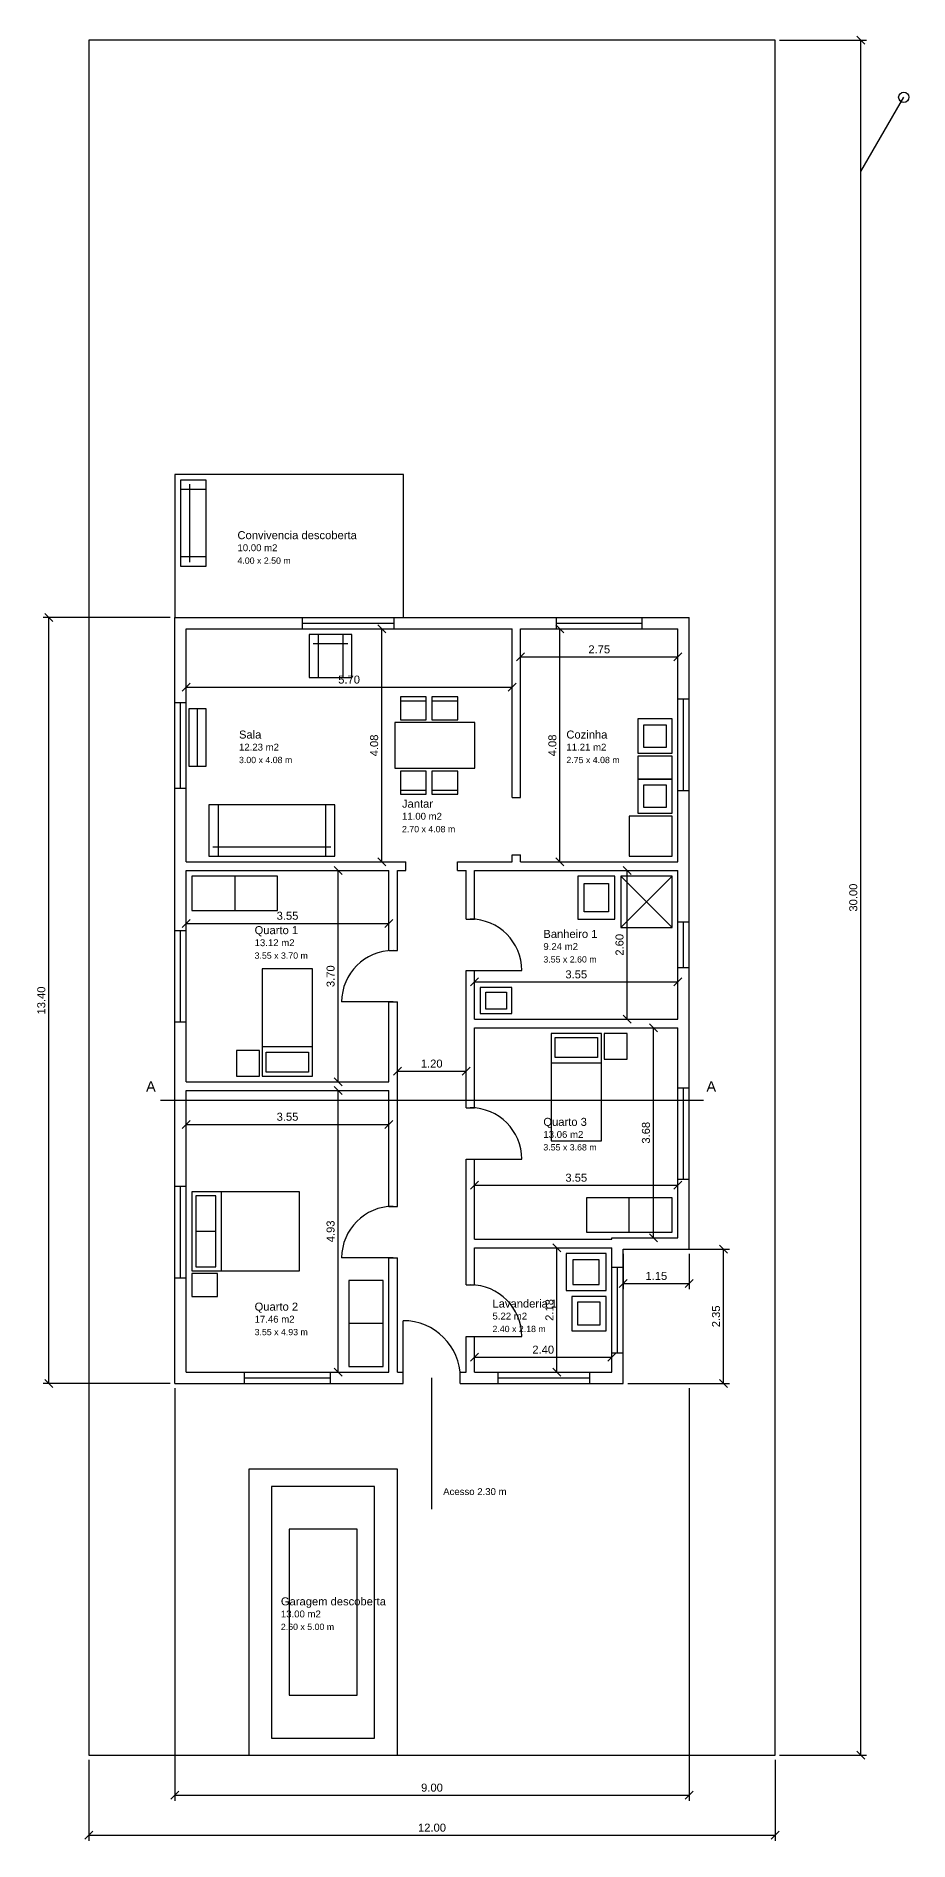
# Model space of a CAD drawing. Header units: millimetres. Extents: x -923 to 107000, y -1500 to 30295.
# Drawn here: x 40077 to 55340, y -1500 to 30070 of the extents above; entities that cross this region are included whole.
import ezdxf

# ---------------------------------------------------------------- set-up
doc = ezdxf.new("R2010")
doc.units = ezdxf.units.MM
doc.header["$MEASUREMENT"] = 0
for name, color, linetype in [('CASA_ACESSO', 4, 'Continuous'), ('CASA_COTAS', 6, 'Continuous'), ('CASA_ESTUDO', 8, 'Continuous'), ('CASA_EXTERNO', 3, 'Continuous'), ('CASA_JANELAS', 4, 'Continuous'), ('CASA_LOTE', 8, 'Continuous'), ('CASA_MOVEIS', 3, 'Continuous'), ('CASA_PAREDES', 7, 'Continuous'), ('CASA_PORTAS', 2, 'Continuous'), ('CASA_TEXTOS', 7, 'Continuous')]:
    doc.layers.add(name, color=color, linetype=linetype)
doc.styles.get("Standard").update_dxf_attribs({"font": 'arial.ttf'})
doc.dimstyles.get("Standard").update_dxf_attribs({"dimtxt": 0.18, "dimasz": 0.18, "dimexe": 0.18, "dimexo": 0.0625, "dimgap": 0.09, "dimtad": 0, "dimtih": 1, "dimtoh": 1, "dimdec": 4, "dimzin": 0, "dimdsep": 46, "dimtxsty": 'Standard', "dimcen": 0.09, "dimadec": 0, "dimazin": 0, "dimtfac": 1, "dimtdec": 4, "dimtofl": 0, "dimtmove": 0, "dimatfit": 3, "dimfxl": 1, "dimtolj": 1, "dimtzin": 0, "dimarcsym": 0})

# ---------------------------------------------------------------- blocks, each defined once
blk = doc.blocks.new('*D22')
at = {"layer": 'CASA_COTAS', "color": 0, "lineweight": -2, "transparency": 16777216}
for p, q in [((42630, 10964), (42770, 11104)), ((42700, 11114), (42700, 11134)), ((46175, 10964), (46315, 11104)), ((46245, 11114), (46245, 11134)), ((42700, 11034), (46245, 11034))]:
    blk.add_line(p, q, dxfattribs=at)
at = {"layer": 'Defpoints', "color": 0, "transparency": 16777216}
for p in [(42700, 11034), (46245, 11034), (46245, 11034)]:
    blk.add_point(p, dxfattribs=at)
at = {"layer": 'CASA_COTAS', "color": 0, "transparency": 16777216, "insert": (44473, 11166), "char_height": 140, "attachment_point": 5}
blk.add_mtext('\\A1;3.55', dxfattribs=at)
blk = doc.blocks.new('*D23')
at = {"layer": 'CASA_COTAS', "color": 0, "lineweight": -2, "transparency": 16777216}
for p, q in [((45429, 11555), (45289, 11695)), ((45359, 6700), (45359, 11625)), ((45439, 11625), (45459, 11625)), ((45429, 6630), (45289, 6770)), ((45439, 6700), (45459, 6700))]:
    blk.add_line(p, q, dxfattribs=at)
at = {"layer": 'Defpoints', "color": 0, "transparency": 16777216}
for p in [(45359, 11625), (45359, 11625), (45359, 6700)]:
    blk.add_point(p, dxfattribs=at)
at = {"layer": 'CASA_COTAS', "color": 0, "transparency": 16777216, "insert": (45227, 9162), "char_height": 140, "attachment_point": 5, "rotation": 90}
blk.add_mtext('\\A1;4.93', dxfattribs=at)
blk = doc.blocks.new('*D24')
at = {"layer": 'CASA_COTAS', "color": 0, "lineweight": -2, "transparency": 16777216}
for p, q in [((42630, 14480), (42770, 14620)), ((42700, 14630), (42700, 14650)), ((42700, 14550), (46245, 14550)), ((46175, 14480), (46315, 14620)), ((46245, 14630), (46245, 14650))]:
    blk.add_line(p, q, dxfattribs=at)
at = {"layer": 'Defpoints', "color": 0, "transparency": 16777216}
for p in [(42700, 14550), (46245, 14550), (46245, 14550)]:
    blk.add_point(p, dxfattribs=at)
at = {"layer": 'CASA_COTAS', "color": 0, "transparency": 16777216, "insert": (44473, 14682), "char_height": 140, "attachment_point": 5}
blk.add_mtext('\\A1;3.55', dxfattribs=at)
blk = doc.blocks.new('*D25')
at = {"layer": 'CASA_COTAS', "color": 0, "lineweight": -2, "transparency": 16777216}
for p, q in [((45429, 15405), (45289, 15545)), ((45359, 11775), (45359, 15475)), ((45439, 15475), (45459, 15475)), ((45429, 11705), (45289, 11845)), ((45439, 11775), (45459, 11775))]:
    blk.add_line(p, q, dxfattribs=at)
at = {"layer": 'Defpoints', "color": 0, "transparency": 16777216}
for p in [(45359, 15475), (45359, 15475), (45359, 11775)]:
    blk.add_point(p, dxfattribs=at)
at = {"layer": 'CASA_COTAS', "color": 0, "transparency": 16777216, "insert": (45227, 13625), "char_height": 140, "attachment_point": 5, "rotation": 90}
blk.add_mtext('\\A1;3.70', dxfattribs=at)
blk = doc.blocks.new('*D26')
at = {"layer": 'CASA_COTAS', "color": 0, "lineweight": -2, "transparency": 16777216}
for p, q in [((47675, 6891), (47815, 7031)), ((47745, 7041), (47745, 7061)), ((47745, 6961), (50145, 6961)), ((50075, 6891), (50215, 7031)), ((50145, 7041), (50145, 7061))]:
    blk.add_line(p, q, dxfattribs=at)
at = {"layer": 'Defpoints', "color": 0, "transparency": 16777216}
for p in [(47745, 6961), (50145, 6961), (50145, 6961)]:
    blk.add_point(p, dxfattribs=at)
at = {"layer": 'CASA_COTAS', "color": 0, "transparency": 16777216, "insert": (48945, 7092), "char_height": 140, "attachment_point": 5}
blk.add_mtext('\\A1;2.40', dxfattribs=at)
blk = doc.blocks.new('*D27')
at = {"layer": 'CASA_COTAS', "color": 0, "lineweight": -2, "transparency": 16777216}
for p, q in [((49255, 8805), (49115, 8945)), ((49185, 6700), (49185, 8875)), ((49265, 8875), (49285, 8875)), ((49255, 6630), (49115, 6770)), ((49265, 6700), (49285, 6700))]:
    blk.add_line(p, q, dxfattribs=at)
at = {"layer": 'Defpoints', "color": 0, "transparency": 16777216}
for p in [(49185, 8875), (49185, 8875), (49185, 6700)]:
    blk.add_point(p, dxfattribs=at)
at = {"layer": 'CASA_COTAS', "color": 0, "transparency": 16777216, "insert": (49054, 7787), "char_height": 140, "attachment_point": 5, "rotation": 90}
blk.add_mtext('\\A1;2.18', dxfattribs=at)
blk = doc.blocks.new('*D28')
at = {"layer": 'CASA_COTAS', "color": 0, "lineweight": -2, "transparency": 16777216}
for p, q in [((47675, 9899), (47815, 10039)), ((47745, 10049), (47745, 10069)), ((47745, 9969), (51300, 9969)), ((51230, 9899), (51370, 10039)), ((51300, 10049), (51300, 10069))]:
    blk.add_line(p, q, dxfattribs=at)
at = {"layer": 'Defpoints', "color": 0, "transparency": 16777216}
for p in [(47745, 9969), (51300, 9969), (51300, 9969)]:
    blk.add_point(p, dxfattribs=at)
at = {"layer": 'CASA_COTAS', "color": 0, "transparency": 16777216, "insert": (49523, 10100), "char_height": 140, "attachment_point": 5}
blk.add_mtext('\\A1;3.55', dxfattribs=at)
blk = doc.blocks.new('*D29')
at = {"layer": 'CASA_COTAS', "color": 0, "lineweight": -2, "transparency": 16777216}
for p, q in [((50943, 12655), (50803, 12795)), ((50873, 9050), (50873, 12725)), ((50953, 12725), (50973, 12725)), ((50943, 8980), (50803, 9120)), ((50953, 9050), (50973, 9050))]:
    blk.add_line(p, q, dxfattribs=at)
at = {"layer": 'Defpoints', "color": 0, "transparency": 16777216}
for p in [(50873, 12725), (50873, 12725), (50873, 9050)]:
    blk.add_point(p, dxfattribs=at)
at = {"layer": 'CASA_COTAS', "color": 0, "transparency": 16777216, "insert": (50742, 10887), "char_height": 140, "attachment_point": 5, "rotation": 90}
blk.add_mtext('\\A1;3.68', dxfattribs=at)
blk = doc.blocks.new('*D30')
at = {"layer": 'CASA_COTAS', "color": 0, "lineweight": -2, "transparency": 16777216}
for p, q in [((47675, 13455), (47815, 13595)), ((47745, 13605), (47745, 13625)), ((51230, 13455), (51370, 13595)), ((51300, 13605), (51300, 13625)), ((47745, 13525), (51300, 13525))]:
    blk.add_line(p, q, dxfattribs=at)
at = {"layer": 'Defpoints', "color": 0, "transparency": 16777216}
for p in [(47745, 13525), (51300, 13525), (51300, 13525)]:
    blk.add_point(p, dxfattribs=at)
at = {"layer": 'CASA_COTAS', "color": 0, "transparency": 16777216, "insert": (49523, 13657), "char_height": 140, "attachment_point": 5}
blk.add_mtext('\\A1;3.55', dxfattribs=at)
blk = doc.blocks.new('*D31')
at = {"layer": 'CASA_COTAS', "color": 0, "lineweight": -2, "transparency": 16777216}
for p, q in [((50481, 15405), (50341, 15545)), ((50411, 12875), (50411, 15475)), ((50491, 15475), (50511, 15475)), ((50481, 12805), (50341, 12945)), ((50491, 12875), (50511, 12875))]:
    blk.add_line(p, q, dxfattribs=at)
at = {"layer": 'Defpoints', "color": 0, "transparency": 16777216}
for p in [(50411, 15475), (50411, 15475), (50411, 12875)]:
    blk.add_point(p, dxfattribs=at)
at = {"layer": 'CASA_COTAS', "color": 0, "transparency": 16777216, "insert": (50280, 14175), "char_height": 140, "attachment_point": 5, "rotation": 90}
blk.add_mtext('\\A1;2.60', dxfattribs=at)
blk = doc.blocks.new('*D32')
at = {"layer": 'CASA_COTAS', "color": 0, "lineweight": -2, "transparency": 16777216}
for p, q in [((46325, 11895), (46465, 12035)), ((46395, 12045), (46395, 12065)), ((47525, 11895), (47665, 12035)), ((47595, 12045), (47595, 12065)), ((46395, 11965), (47595, 11965))]:
    blk.add_line(p, q, dxfattribs=at)
at = {"layer": 'Defpoints', "color": 0, "transparency": 16777216}
for p in [(46395, 11965), (47595, 11965), (47595, 11965)]:
    blk.add_point(p, dxfattribs=at)
at = {"layer": 'CASA_COTAS', "color": 0, "transparency": 16777216, "insert": (46995, 12096), "char_height": 140, "attachment_point": 5}
blk.add_mtext('\\A1;1.20', dxfattribs=at)
blk = doc.blocks.new('*D33')
at = {"layer": 'CASA_COTAS', "color": 0, "lineweight": -2, "transparency": 16777216}
for p, q in [((42630, 18611), (42770, 18751)), ((42700, 18761), (42700, 18781)), ((42700, 18681), (48400, 18681)), ((48330, 18611), (48470, 18751)), ((48400, 18761), (48400, 18781))]:
    blk.add_line(p, q, dxfattribs=at)
at = {"layer": 'Defpoints', "color": 0, "transparency": 16777216}
for p in [(42700, 18681), (48400, 18681), (48400, 18681)]:
    blk.add_point(p, dxfattribs=at)
at = {"layer": 'CASA_COTAS', "color": 0, "transparency": 16777216, "insert": (45550, 18813), "char_height": 140, "attachment_point": 5}
blk.add_mtext('\\A1;5.70', dxfattribs=at)
blk = doc.blocks.new('*D34')
at = {"layer": 'CASA_COTAS', "color": 0, "lineweight": -2, "transparency": 16777216}
for p, q in [((46190, 19630), (46050, 19770)), ((46120, 15625), (46120, 19700)), ((46200, 19700), (46220, 19700)), ((46190, 15555), (46050, 15695)), ((46200, 15625), (46220, 15625))]:
    blk.add_line(p, q, dxfattribs=at)
at = {"layer": 'Defpoints', "color": 0, "transparency": 16777216}
for p in [(46120, 19700), (46120, 19700), (46120, 15625)]:
    blk.add_point(p, dxfattribs=at)
at = {"layer": 'CASA_COTAS', "color": 0, "transparency": 16777216, "insert": (45989, 17662), "char_height": 140, "attachment_point": 5, "rotation": 90}
blk.add_mtext('\\A1;4.08', dxfattribs=at)
blk = doc.blocks.new('*D35')
at = {"layer": 'CASA_COTAS', "color": 0, "lineweight": -2, "transparency": 16777216}
for p, q in [((48480, 19141), (48620, 19281)), ((48550, 19291), (48550, 19311)), ((51230, 19141), (51370, 19281)), ((51300, 19291), (51300, 19311)), ((48550, 19211), (51300, 19211))]:
    blk.add_line(p, q, dxfattribs=at)
at = {"layer": 'Defpoints', "color": 0, "transparency": 16777216}
for p in [(48550, 19211), (51300, 19211), (51300, 19211)]:
    blk.add_point(p, dxfattribs=at)
at = {"layer": 'CASA_COTAS', "color": 0, "transparency": 16777216, "insert": (49925, 19342), "char_height": 140, "attachment_point": 5}
blk.add_mtext('\\A1;2.75', dxfattribs=at)
blk = doc.blocks.new('*D36')
at = {"layer": 'CASA_COTAS', "color": 0, "lineweight": -2, "transparency": 16777216}
for p, q in [((49308, 19630), (49168, 19770)), ((49238, 15625), (49238, 19700)), ((49318, 19700), (49338, 19700)), ((49308, 15555), (49168, 15695)), ((49318, 15625), (49338, 15625))]:
    blk.add_line(p, q, dxfattribs=at)
at = {"layer": 'Defpoints', "color": 0, "transparency": 16777216}
for p in [(49238, 19700), (49238, 19700), (49238, 15625)]:
    blk.add_point(p, dxfattribs=at)
at = {"layer": 'CASA_COTAS', "color": 0, "transparency": 16777216, "insert": (49106, 17662), "char_height": 140, "attachment_point": 5, "rotation": 90}
blk.add_mtext('\\A1;4.08', dxfattribs=at)
blk = doc.blocks.new('*D37')
at = {"layer": 'CASA_COTAS', "color": 0, "lineweight": -2, "transparency": 16777216}
for p, q in [((50425, 8850), (52200, 8850)), ((52170, 8780), (52030, 8920)), ((52100, 6500), (52100, 8850)), ((50425, 6500), (52200, 6500)), ((52170, 6430), (52030, 6570))]:
    blk.add_line(p, q, dxfattribs=at)
at = {"layer": 'Defpoints', "color": 0, "transparency": 16777216}
for p in [(50345, 8850), (52100, 8850), (50345, 6500)]:
    blk.add_point(p, dxfattribs=at)
at = {"layer": 'CASA_COTAS', "color": 0, "transparency": 16777216, "insert": (51968, 7675), "char_height": 140, "attachment_point": 5, "rotation": 90}
blk.add_mtext('\\A1;2.35', dxfattribs=at)
blk = doc.blocks.new('*D38')
at = {"layer": 'CASA_COTAS', "color": 0, "lineweight": -2, "transparency": 16777216}
for p, q in [((50345, 8770), (50345, 8150)), ((51500, 8770), (51500, 8150)), ((50275, 8180), (50415, 8320)), ((50345, 8250), (51500, 8250)), ((51430, 8180), (51570, 8320))]:
    blk.add_line(p, q, dxfattribs=at)
at = {"layer": 'Defpoints', "color": 0, "transparency": 16777216}
for p in [(50345, 8850), (51500, 8850), (51500, 8250)]:
    blk.add_point(p, dxfattribs=at)
at = {"layer": 'CASA_COTAS', "color": 0, "transparency": 16777216, "insert": (50923, 8381), "char_height": 140, "attachment_point": 5}
blk.add_mtext('\\A1;1.15', dxfattribs=at)
blk = doc.blocks.new('*D39')
at = {"layer": 'CASA_COTAS', "color": 0, "lineweight": -2, "transparency": 16777216}
for p, q in [((42500, 6420), (42500, -800)), ((51500, 6420), (51500, -800)), ((42430, -770), (42570, -630)), ((51430, -770), (51570, -630)), ((42500, -700), (51500, -700))]:
    blk.add_line(p, q, dxfattribs=at)
at = {"layer": 'Defpoints', "color": 0, "transparency": 16777216}
for p in [(42500, 6500), (51500, 6500), (51500, -700)]:
    blk.add_point(p, dxfattribs=at)
at = {"layer": 'CASA_COTAS', "color": 0, "transparency": 16777216, "insert": (47000, -569), "char_height": 140, "attachment_point": 5}
blk.add_mtext('\\A1;9.00', dxfattribs=at)
blk = doc.blocks.new('*D40')
at = {"layer": 'CASA_COTAS', "color": 0, "lineweight": -2, "transparency": 16777216}
for p, q in [((42420, 19900), (40200, 19900)), ((40370, 19830), (40230, 19970)), ((40300, 6500), (40300, 19900)), ((42420, 6500), (40200, 6500)), ((40370, 6430), (40230, 6570))]:
    blk.add_line(p, q, dxfattribs=at)
at = {"layer": 'Defpoints', "color": 0, "transparency": 16777216}
for p in [(40300, 19900), (42500, 19900), (42500, 6500)]:
    blk.add_point(p, dxfattribs=at)
at = {"layer": 'CASA_COTAS', "color": 0, "transparency": 16777216, "insert": (40168, 13200), "char_height": 140, "attachment_point": 5, "rotation": 90}
blk.add_mtext('\\A1;13.40', dxfattribs=at)
blk = doc.blocks.new('*D41')
at = {"layer": 'CASA_COTAS', "color": 0, "lineweight": -2, "transparency": 16777216}
for p, q in [((41000, -80), (41000, -1500)), ((53000, -80), (53000, -1500)), ((40930, -1470), (41070, -1330)), ((41000, -1400), (53000, -1400)), ((52930, -1470), (53070, -1330))]:
    blk.add_line(p, q, dxfattribs=at)
at = {"layer": 'Defpoints', "color": 0, "transparency": 16777216}
for p in [(41000, 0), (53000, 0), (53000, -1400)]:
    blk.add_point(p, dxfattribs=at)
at = {"layer": 'CASA_COTAS', "color": 0, "transparency": 16777216, "insert": (47000, -1269), "char_height": 140, "attachment_point": 5}
blk.add_mtext('\\A1;12.00', dxfattribs=at)
blk = doc.blocks.new('*D42')
at = {"layer": 'CASA_COTAS', "color": 0, "lineweight": -2, "transparency": 16777216}
for p, q in [((53080, 30000), (54600, 30000)), ((54570, 29930), (54430, 30070)), ((54500, 0), (54500, 30000)), ((53080, 0), (54600, 0)), ((54570, -70), (54430, 70))]:
    blk.add_line(p, q, dxfattribs=at)
at = {"layer": 'Defpoints', "color": 0, "transparency": 16777216}
for p in [(53000, 30000), (54500, 30000), (53000, 0)]:
    blk.add_point(p, dxfattribs=at)
at = {"layer": 'CASA_COTAS', "color": 0, "transparency": 16777216, "insert": (54368, 15000), "char_height": 140, "attachment_point": 5, "rotation": 90}
blk.add_mtext('\\A1;30.00', dxfattribs=at)

msp = doc.modelspace()

# ---------------------------------------------------------------- linework, layer by layer
at = {"layer": 'CASA_ACESSO'}
msp.add_lwpolyline([(46995.189, 4300), (46995.189, 5900), (46995.189, 5900), (46995.189, 6600)], dxfattribs=at)
at = {"layer": 'CASA_ESTUDO'}
for p, q in [((54500, 27700), (55250, 28999.038)), ((42250, 11458), (51750, 11458))]:
    msp.add_line(p, q, dxfattribs=at)
msp.add_circle((55250, 28999.038), 90, dxfattribs=at)
at = {"layer": 'CASA_EXTERNO'}
for points in [[(42500, 19900), (46500, 19900), (46500, 22400), (42500, 22400)], [(43795.189, 0), (46395.189, 0), (46395.189, 5000), (43795.189, 5000)]]:
    msp.add_lwpolyline(points, close=True, dxfattribs=at)
at = {"layer": 'CASA_JANELAS'}
for p, q in [((44737.5, 19900), (46337.5, 19900)), ((49175, 19900), (50675, 19900)), ((44737.5, 19800), (46337.5, 19800)), ((44737.5, 19700), (46337.5, 19700)), ((49175, 19800), (50675, 19800)), ((49175, 19700), (50675, 19700)), ((42500, 16912.5), (42500, 18412.5)), ((42600, 16912.5), (42600, 18412.5)), ((42700, 16912.5), (42700, 18412.5)), ((51300, 16875), (51300, 18475)), ((51400, 16875), (51400, 18475)), ((51500, 16875), (51500, 18475)), ((51300, 13775), (51300, 14575)), ((51400, 13775), (51400, 14575)), ((51500, 13775), (51500, 14575)), ((42500, 12825), (42500, 14425)), ((42600, 12825), (42600, 14425)), ((42700, 12825), (42700, 14425)), ((51300, 10075), (51300, 11675)), ((51400, 10075), (51400, 11675)), ((51500, 10075), (51500, 11675)), ((42500, 8350), (42500, 9950)), ((42600, 8350), (42600, 9950)), ((42700, 8350), (42700, 9950)), ((50145.189, 7037.5), (50145.189, 8537.5)), ((50245.189, 7037.5), (50245.189, 8537.5)), ((50345.189, 7037.5), (50345.189, 8537.5)), ((43722.594, 6700), (45222.594, 6700)), ((48157.689, 6700), (49757.689, 6700)), ((43722.594, 6600), (45222.594, 6600)), ((43722.594, 6500), (45222.594, 6500)), ((48157.689, 6600), (49757.689, 6600)), ((48157.689, 6500), (49757.689, 6500))]:
    msp.add_line(p, q, dxfattribs=at)
at = {"layer": 'CASA_LOTE'}
msp.add_lwpolyline([(41000, 0), (53000, 0), (53000, 30000), (41000, 30000)], close=True, dxfattribs=at)
at = {"layer": 'CASA_MOVEIS'}
msp.add_line((42900, 17300), (42900, 18300), dxfattribs=at)
for points in [[(42600, 20800), (43050, 20800), (43050, 22300), (42600, 22300)], [(44850, 18850), (45600, 18850), (45600, 19600), (44850, 19600)], [(46450, 18112.5), (46900, 18112.5), (46900, 18512.5), (46450, 18512.5)], [(47000, 18112.5), (47450, 18112.5), (47450, 18512.5), (47000, 18512.5)], [(42750, 17300), (43050, 17300), (43050, 18300), (42750, 18300)], [(46350, 17262.5), (47750, 17262.5), (47750, 18062.5), (46350, 18062.5)], [(50600, 17525), (51200, 17525), (51200, 18125), (50600, 18125)], [(50600, 17075), (51200, 17075), (51200, 17475), (50600, 17475)], [(46450, 16812.5), (46900, 16812.5), (46900, 17212.5), (46450, 17212.5)], [(47000, 16812.5), (47450, 16812.5), (47450, 17212.5), (47000, 17212.5)], [(50600, 16475), (51200, 16475), (51200, 17075), (50600, 17075)], [(43100, 15725), (45300, 15725), (45300, 16625), (43100, 16625)], [(50450, 15725), (51200, 15725), (51200, 16425), (50450, 16425)], [(42800, 14775), (44300, 14775), (44300, 15375), (42800, 15375)], [(49550, 14625), (50200, 14625), (50200, 15375), (49550, 15375)], [(50300, 14475), (51200, 14475), (51200, 15375), (50300, 15375)], [(44032.594, 11875), (44912.594, 11875), (44912.594, 13755), (44032.594, 13755)], [(47845.189, 12975), (48395.189, 12975), (48395.189, 13425), (47845.189, 13425)], [(43582.594, 11875), (43982.594, 11875), (43982.594, 12325), (43582.594, 12325)], [(49082.594, 10745), (49962.594, 10745), (49962.594, 12625), (49082.594, 12625)], [(50012.594, 12175), (50412.594, 12175), (50412.594, 12625), (50012.594, 12625)], [(42800, 8472.5), (44680, 8472.5), (44680, 9852.5), (42800, 9852.5)], [(49700, 9150), (51200, 9150), (51200, 9750), (49700, 9750)], [(49345.189, 8125), (50045.189, 8125), (50045.189, 8775), (49345.189, 8775)], [(42800, 8022.5), (43250, 8022.5), (43250, 8422.5), (42800, 8422.5)], [(45545.189, 6800), (46145.189, 6800), (46145.189, 8300), (45545.189, 8300)], [(49445.189, 7425), (50045.189, 7425), (50045.189, 8025), (49445.189, 8025)], [(44195.189, 300), (45995.189, 300), (45995.189, 4700), (44195.189, 4700)]]:
    msp.add_lwpolyline(points, close=True, dxfattribs=at)
for points in [[(43050, 22140), (42600, 22140)], [(42760, 22230), (42760, 20870)], [(43050, 20960), (42600, 20960)], [(45010, 19600), (45010, 18850)], [(45440, 19600), (45440, 18850)], [(45530, 19440), (44920, 19440)], [(46450, 18442.5), (46900, 18442.5)], [(47000, 18442.5), (47450, 18442.5)], [(50702, 17627), (50702, 18023), (51098, 18023), (51098, 17627), (50702, 17627)], [(46450, 16882.5), (46900, 16882.5)], [(47000, 16882.5), (47450, 16882.5)], [(50702, 16577), (50702, 16973), (51098, 16973), (51098, 16577), (50702, 16577)], [(43260, 16625), (43260, 15725)], [(45140, 16625), (45140, 15725)], [(45230, 15885), (43170, 15885)], [(43550, 15375), (43550, 14775)], [(50089.5, 14752.5), (49660.5, 14752.5), (49660.5, 15247.5), (50089.5, 15247.5), (50089.5, 14752.5)], [(51200, 14475), (50300, 15375)], [(51200, 15375), (50300, 14475)], [(48301.689, 13051.5), (47938.689, 13051.5), (47938.689, 13348.5), (48301.689, 13348.5), (48301.689, 13051.5)], [(44032.594, 12395), (44912.594, 12395)], [(49892.594, 12205), (49152.594, 12205), (49152.594, 12555), (49892.594, 12555), (49892.594, 12205)], [(44102.594, 12295), (44842.594, 12295), (44842.594, 11945), (44102.594, 11945), (44102.594, 12295)], [(49962.594, 12105), (49082.594, 12105)], [(43320, 8472.5), (43320, 9852.5)], [(43220, 8542.5), (43220, 9782.5), (42870, 9782.5), (42870, 8542.5), (43220, 8542.5)], [(50450, 9150), (50450, 9750)], [(43220, 9162.5), (42870, 9162.5)], [(49464.189, 8664.5), (49464.189, 8235.5), (49926.189, 8235.5), (49926.189, 8664.5), (49464.189, 8664.5)], [(49547.189, 7923), (49547.189, 7527), (49943.189, 7527), (49943.189, 7923), (49547.189, 7923)], [(46145.189, 7550), (45545.189, 7550)], [(45689.189, 3952), (44501.189, 3952), (44501.189, 1048), (45689.189, 1048), (45689.189, 3952)]]:
    msp.add_lwpolyline(points, dxfattribs=at)
at = {"layer": 'CASA_PAREDES'}
for p, q in [((42500, 19800), (42500, 19900)), ((42500, 19900), (42700, 19900)), ((42700, 19900), (42700, 19900)), ((42700, 19900), (43722.594, 19900)), ((43722.594, 19900), (44737.5, 19900)), ((44737.5, 19800), (44737.5, 19900)), ((46337.5, 19800), (46337.5, 19900)), ((46337.5, 19900), (46395.189, 19900)), ((46395.189, 19900), (46395.189, 19900)), ((46395.189, 19900), (46495.189, 19900)), ((46495.189, 19900), (46545.189, 19900)), ((46545.189, 19900), (47445.189, 19900)), ((47445.189, 19900), (47495.189, 19900)), ((47495.189, 19900), (47595.189, 19900)), ((47595.189, 19900), (47595.189, 19900)), ((47595.189, 19900), (47745.189, 19900)), ((47745.189, 19900), (47745.189, 19900)), ((47745.189, 19900), (48157.689, 19900)), ((48157.689, 19900), (48400, 19900)), ((48400, 19900), (48400, 19900)), ((48400, 19900), (48550, 19900)), ((48550, 19900), (48550, 19900)), ((48550, 19900), (49175, 19900)), ((49175, 19800), (49175, 19900)), ((50675, 19800), (50675, 19900)), ((50675, 19900), (51300, 19900)), ((51300, 19900), (51300, 19900)), ((51300, 19900), (51500, 19900)), ((51500, 19800), (51500, 19900)), ((42500, 19800), (42500, 19800)), ((42500, 19700), (42500, 19800)), ((42500, 18475), (42500, 19700)), ((42500, 19700), (42500, 19700)), ((42700, 19700), (43722.594, 19700)), ((42700, 18475), (42700, 19700)), ((42700, 19700), (42700, 19700)), ((43722.594, 19700), (44737.5, 19700)), ((44737.5, 19700), (44737.5, 19800)), ((44737.5, 19800), (44737.5, 19800)), ((46337.5, 19700), (46337.5, 19800)), ((46337.5, 19800), (46337.5, 19800)), ((46337.5, 19700), (46395.189, 19700)), ((46395.189, 19700), (46395.189, 19700)), ((46395.189, 19700), (46495.189, 19700)), ((46495.189, 19700), (46545.189, 19700)), ((46545.189, 19700), (47445.189, 19700)), ((47445.189, 19700), (47495.189, 19700)), ((47495.189, 19700), (47595.189, 19700)), ((47595.189, 19700), (47595.189, 19700)), ((47595.189, 19700), (47745.189, 19700)), ((47745.189, 19700), (47745.189, 19700)), ((47745.189, 19700), (48157.689, 19700)), ((48157.689, 19700), (48400, 19700)), ((48400, 18475), (48400, 19700)), ((48400, 19700), (48400, 19700)), ((48550, 18475), (48550, 19700)), ((48550, 19700), (48550, 19700)), ((48550, 19700), (49175, 19700)), ((49175, 19700), (49175, 19800)), ((49175, 19800), (49175, 19800)), ((50675, 19700), (50675, 19800)), ((50675, 19800), (50675, 19800)), ((50675, 19700), (51300, 19700)), ((51300, 18475), (51300, 19700)), ((51300, 19700), (51300, 19700)), ((51500, 19800), (51500, 19800)), ((51500, 19700), (51500, 19800)), ((51500, 18475), (51500, 19700)), ((51500, 19700), (51500, 19700)), ((42500, 18412.5), (42500, 18475)), ((42500, 18412.5), (42700, 18412.5)), ((42700, 18412.5), (42700, 18475)), ((48400, 18412.5), (48400, 18475)), ((48400, 16912.5), (48400, 18412.5)), ((48550, 18412.5), (48550, 18475)), ((48550, 16912.5), (48550, 18412.5)), ((51300, 18475), (51500, 18475)), ((42500, 16875), (42500, 16912.5)), ((42500, 16912.5), (42700, 16912.5)), ((42500, 16750), (42500, 16875)), ((42500, 15750), (42500, 16750)), ((42700, 16875), (42700, 16912.5)), ((42700, 16750), (42700, 16875)), ((42700, 15750), (42700, 16750)), ((48400, 16875), (48400, 16912.5)), ((48400, 16750), (48400, 16875)), ((48400, 16750), (48550, 16750)), ((48550, 16875), (48550, 16912.5)), ((48550, 16750), (48550, 16875)), ((51300, 16750), (51300, 16875)), ((51300, 16875), (51500, 16875)), ((51300, 15750), (51300, 16750)), ((51500, 16750), (51500, 16875)), ((51500, 15750), (51500, 16750)), ((42500, 15625), (42500, 15750)), ((42500, 15550), (42500, 15625)), ((42500, 15625), (42500, 15625)), ((42500, 15550), (42500, 15550)), ((42500, 15475), (42500, 15550)), ((42500, 14625), (42500, 15475)), ((42500, 15475), (42500, 15475)), ((42700, 15625), (42700, 15750)), ((42700, 15625), (43722.594, 15625)), ((42700, 15625), (42700, 15625)), ((42700, 15475), (43722.594, 15475)), ((42700, 14625), (42700, 15475)), ((42700, 15475), (42700, 15475)), ((43722.594, 15625), (44737.5, 15625)), ((43722.594, 15475), (44737.5, 15475)), ((44737.5, 15625), (45222.594, 15625)), ((44737.5, 15475), (45222.594, 15475)), ((45222.594, 15625), (46245.189, 15625)), ((45222.594, 15475), (46245.189, 15475)), ((46245.189, 15625), (46245.189, 15625)), ((46245.189, 15625), (46337.5, 15625)), ((46245.189, 14625), (46245.189, 15475)), ((46245.189, 15475), (46245.189, 15475)), ((46337.5, 15625), (46395.189, 15625)), ((46395.189, 15625), (46395.189, 15625)), ((46395.189, 15625), (46495.189, 15625)), ((46395.189, 14625), (46395.189, 15475)), ((46395.189, 15475), (46395.189, 15475)), ((46395.189, 15475), (46495.189, 15475)), ((46495.189, 15625), (46545.189, 15625)), ((46495.189, 15475), (46545.189, 15475)), ((46545.189, 15550), (46545.189, 15625)), ((46545.189, 15475), (46545.189, 15550)), ((46545.189, 15550), (46545.189, 15550)), ((47445.189, 15550), (47445.189, 15625)), ((47445.189, 15625), (47495.189, 15625)), ((47445.189, 15475), (47445.189, 15550)), ((47445.189, 15550), (47445.189, 15550)), ((47445.189, 15475), (47495.189, 15475)), ((47495.189, 15625), (47595.189, 15625)), ((47495.189, 15475), (47595.189, 15475)), ((47595.189, 15625), (47595.189, 15625)), ((47595.189, 15625), (47745.189, 15625)), ((47595.189, 14625), (47595.189, 15475)), ((47595.189, 15475), (47595.189, 15475)), ((47745.189, 15625), (47745.189, 15625)), ((47745.189, 15625), (48157.689, 15625)), ((47745.189, 15475), (48157.689, 15475)), ((47745.189, 14625), (47745.189, 15475)), ((47745.189, 15475), (47745.189, 15475)), ((48157.689, 15625), (48400, 15625)), ((48157.689, 15475), (48400, 15475)), ((48400, 15625), (48400, 15750)), ((48400, 15750), (48550, 15750)), ((48400, 15625), (48400, 15625)), ((48400, 15475), (48400, 15475)), ((48400, 15475), (48550, 15475)), ((48550, 15625), (48550, 15750)), ((48550, 15625), (49175, 15625)), ((48550, 15625), (48550, 15625)), ((48550, 15475), (48550, 15475)), ((48550, 15475), (49175, 15475)), ((49175, 15625), (49757.689, 15625)), ((49175, 15475), (49757.689, 15475)), ((49757.689, 15625), (50145.189, 15625)), ((49757.689, 15475), (50145.189, 15475)), ((50145.189, 15625), (50145.189, 15625)), ((50145.189, 15625), (50345.189, 15625)), ((50145.189, 15475), (50145.189, 15475)), ((50145.189, 15475), (50345.189, 15475)), ((50345.189, 15625), (50345.189, 15625)), ((50345.189, 15625), (50675, 15625)), ((50345.189, 15475), (50345.189, 15475)), ((50345.189, 15475), (50675, 15475)), ((50675, 15625), (51300, 15625)), ((50675, 15475), (51300, 15475)), ((51300, 15625), (51300, 15750)), ((51300, 15625), (51300, 15625)), ((51300, 14625), (51300, 15475)), ((51300, 15475), (51300, 15475)), ((51500, 15625), (51500, 15750)), ((51500, 15550), (51500, 15625)), ((51500, 15625), (51500, 15625)), ((51500, 15550), (51500, 15550)), ((51500, 15475), (51500, 15550)), ((51500, 14625), (51500, 15475)), ((51500, 15475), (51500, 15475)), ((42500, 14575), (42500, 14625)), ((42500, 14425), (42500, 14575)), ((42700, 14575), (42700, 14625)), ((42700, 14425), (42700, 14575)), ((46245.189, 14575), (46245.189, 14625)), ((46245.189, 14425), (46245.189, 14575)), ((46395.189, 14575), (46395.189, 14625)), ((46395.189, 14425), (46395.189, 14575)), ((47595.189, 14625), (47745.189, 14625)), ((51300, 14575), (51300, 14625)), ((51300, 14575), (51500, 14575)), ((51500, 14575), (51500, 14625)), ((42500, 14425), (42700, 14425)), ((46245.189, 14075), (46245.189, 14425)), ((46395.189, 14075), (46395.189, 14425)), ((46245.189, 14075), (46337.5, 14075)), ((46337.5, 14075), (46395.189, 14075)), ((47595.189, 13175), (47595.189, 13725)), ((47595.189, 13725), (47745.189, 13725)), ((47745.189, 13175), (47745.189, 13725)), ((51300, 13725), (51300, 13775)), ((51300, 13775), (51500, 13775)), ((51300, 13175), (51300, 13725)), ((51500, 13725), (51500, 13775)), ((51500, 13175), (51500, 13725)), ((46245.189, 12875), (46245.189, 13175)), ((46245.189, 13175), (46337.5, 13175)), ((46337.5, 13175), (46395.189, 13175)), ((46395.189, 12875), (46395.189, 13175)), ((47595.189, 12875), (47595.189, 13175)), ((47745.189, 12875), (47745.189, 13175)), ((51300, 12875), (51300, 13175)), ((51500, 12875), (51500, 13175)), ((42500, 12800), (42500, 12825)), ((42500, 12825), (42700, 12825)), ((42500, 12725), (42500, 12800)), ((42500, 12800), (42500, 12800)), ((42500, 11775), (42500, 12725)), ((42700, 12800), (42700, 12825)), ((42700, 12725), (42700, 12800)), ((42700, 12800), (42700, 12800)), ((42700, 11775), (42700, 12725)), ((46245.189, 12825), (46245.189, 12875)), ((46245.189, 12800), (46245.189, 12825)), ((46245.189, 12725), (46245.189, 12800)), ((46245.189, 12800), (46245.189, 12800)), ((46245.189, 11775), (46245.189, 12725)), ((46395.189, 12825), (46395.189, 12875)), ((46395.189, 12800), (46395.189, 12825)), ((46395.189, 12725), (46395.189, 12800)), ((46395.189, 12800), (46395.189, 12800)), ((46395.189, 11775), (46395.189, 12725)), ((47595.189, 12825), (47595.189, 12875)), ((47595.189, 12800), (47595.189, 12825)), ((47595.189, 12800), (47595.189, 12800)), ((47595.189, 12725), (47595.189, 12800)), ((47595.189, 11775), (47595.189, 12725)), ((47745.189, 12875), (47745.189, 12875)), ((47745.189, 12875), (48157.689, 12875)), ((47745.189, 12725), (47745.189, 12725)), ((47745.189, 12725), (48157.689, 12725)), ((47745.189, 11775), (47745.189, 12725)), ((48157.689, 12875), (48400, 12875)), ((48157.689, 12725), (48400, 12725)), ((48400, 12875), (48400, 12875)), ((48400, 12875), (48550, 12875)), ((48400, 12725), (48400, 12725)), ((48400, 12725), (48550, 12725)), ((48550, 12875), (48550, 12875)), ((48550, 12875), (49175, 12875)), ((48550, 12725), (48550, 12725)), ((48550, 12725), (49175, 12725)), ((49175, 12875), (49757.689, 12875)), ((49175, 12725), (49757.689, 12725)), ((49757.689, 12875), (50145.189, 12875)), ((49757.689, 12725), (50145.189, 12725)), ((50145.189, 12875), (50145.189, 12875)), ((50145.189, 12875), (50345.189, 12875)), ((50145.189, 12725), (50145.189, 12725)), ((50145.189, 12725), (50345.189, 12725)), ((50345.189, 12875), (50345.189, 12875)), ((50345.189, 12875), (50675, 12875)), ((50345.189, 12725), (50345.189, 12725)), ((50345.189, 12725), (50675, 12725)), ((50675, 12875), (51300, 12875)), ((50675, 12725), (51300, 12725)), ((51300, 12875), (51300, 12875)), ((51300, 12725), (51300, 12725)), ((51300, 11775), (51300, 12725)), ((51500, 12825), (51500, 12875)), ((51500, 12800), (51500, 12825)), ((51500, 12800), (51500, 12800)), ((51500, 12725), (51500, 12800)), ((51500, 11775), (51500, 12725)), ((42500, 11700), (42500, 11775)), ((42500, 11700), (42500, 11700)), ((42500, 11675), (42500, 11700)), ((42700, 11775), (42700, 11775)), ((42700, 11775), (43722.594, 11775)), ((43722.594, 11775), (44737.5, 11775)), ((44737.5, 11775), (45222.594, 11775)), ((45222.594, 11775), (46245.189, 11775)), ((46245.189, 11775), (46245.189, 11775)), ((46395.189, 11700), (46395.189, 11775)), ((46395.189, 11700), (46395.189, 11700)), ((46395.189, 11675), (46395.189, 11700)), ((47595.189, 11700), (47595.189, 11775)), ((47595.189, 11675), (47595.189, 11700)), ((47595.189, 11700), (47595.189, 11700)), ((47745.189, 11700), (47745.189, 11775)), ((47745.189, 11675), (47745.189, 11700)), ((47745.189, 11700), (47745.189, 11700)), ((51300, 11700), (51300, 11775)), ((51300, 11675), (51300, 11700)), ((51300, 11700), (51300, 11700)), ((51500, 11700), (51500, 11775)), ((51500, 11675), (51500, 11700)), ((51500, 11700), (51500, 11700)), ((42500, 11625), (42500, 11675)), ((42500, 11325), (42500, 11625)), ((42700, 11625), (42700, 11625)), ((42700, 11625), (43722.594, 11625)), ((42700, 11325), (42700, 11625)), ((43722.594, 11625), (44737.5, 11625)), ((44737.5, 11625), (45222.594, 11625)), ((45222.594, 11625), (46245.189, 11625)), ((46245.189, 11625), (46245.189, 11625)), ((46245.189, 11325), (46245.189, 11625)), ((46395.189, 11625), (46395.189, 11675)), ((46395.189, 11325), (46395.189, 11625)), ((47595.189, 11625), (47595.189, 11675)), ((47595.189, 11325), (47595.189, 11625)), ((47745.189, 11625), (47745.189, 11675)), ((47745.189, 11325), (47745.189, 11625)), ((51300, 11675), (51500, 11675)), ((42500, 10425), (42500, 11325)), ((42700, 10425), (42700, 11325)), ((46245.189, 10425), (46245.189, 11325)), ((46395.189, 10425), (46395.189, 11325)), ((47595.189, 11325), (47745.189, 11325)), ((42500, 10075), (42500, 10425)), ((42700, 10075), (42700, 10425)), ((46245.189, 10075), (46245.189, 10425)), ((46395.189, 10075), (46395.189, 10425)), ((47595.189, 10075), (47595.189, 10425)), ((47595.189, 10425), (47745.189, 10425)), ((47745.189, 10075), (47745.189, 10425)), ((42500, 9950), (42500, 10075)), ((42500, 9950), (42700, 9950)), ((42700, 9950), (42700, 10075)), ((46245.189, 9950), (46245.189, 10075)), ((46245.189, 9600), (46245.189, 9950)), ((46395.189, 9950), (46395.189, 10075)), ((46395.189, 9600), (46395.189, 9950)), ((47595.189, 9950), (47595.189, 10075)), ((47595.189, 9600), (47595.189, 9950)), ((47745.189, 9950), (47745.189, 10075)), ((47745.189, 9600), (47745.189, 9950)), ((51300, 9950), (51300, 10075)), ((51300, 10075), (51500, 10075)), ((51300, 9600), (51300, 9950)), ((51500, 9950), (51500, 10075)), ((51500, 9600), (51500, 9950)), ((46245.189, 9600), (46337.5, 9600)), ((46337.5, 9600), (46395.189, 9600)), ((47595.189, 9050), (47595.189, 9600)), ((47745.189, 9050), (47745.189, 9600)), ((51300, 9050), (51300, 9600)), ((51500, 9050), (51500, 9600)), ((47595.189, 9025), (47595.189, 9050)), ((47595.189, 8950), (47595.189, 9025)), ((47595.189, 8950), (47595.189, 8950)), ((47595.189, 8875), (47595.189, 8950)), ((47595.189, 8850), (47595.189, 8875)), ((47595.189, 8700), (47595.189, 8850)), ((47745.189, 9025), (47745.189, 9050)), ((47745.189, 9025), (47745.189, 9025)), ((47745.189, 9025), (48157.689, 9025)), ((47745.189, 8875), (47745.189, 8875)), ((47745.189, 8875), (48157.689, 8875)), ((47745.189, 8850), (47745.189, 8875)), ((47745.189, 8700), (47745.189, 8850)), ((48157.689, 9025), (48400, 9025)), ((48157.689, 8875), (48400, 8875)), ((48400, 9025), (48400, 9025)), ((48400, 9025), (48550, 9025)), ((48400, 8875), (48400, 8875)), ((48400, 8875), (48550, 8875)), ((48550, 9025), (48550, 9025)), ((48550, 9025), (49175, 9025)), ((48550, 8875), (48550, 8875)), ((48550, 8875), (49175, 8875)), ((49175, 9025), (49757.689, 9025)), ((49175, 8875), (49757.689, 8875)), ((49757.689, 9025), (50145.189, 9025)), ((49757.689, 8875), (50145.189, 8875)), ((50145.189, 9025), (50145.189, 9050)), ((50145.189, 9050), (50345.189, 9050)), ((50145.189, 9025), (50145.189, 9025)), ((50145.189, 8875), (50145.189, 8875)), ((50145.189, 8850), (50145.189, 8875)), ((50145.189, 8700), (50145.189, 8850)), ((50345.189, 9050), (50345.189, 9050)), ((50345.189, 9050), (50675, 9050)), ((50345.189, 8700), (50345.189, 8850)), ((50345.189, 8850), (50345.189, 8850)), ((50345.189, 8850), (50675, 8850)), ((50675, 9050), (51300, 9050)), ((50675, 8850), (51300, 8850)), ((51300, 9050), (51300, 9050)), ((51300, 8850), (51300, 8850)), ((51300, 8850), (51500, 8850)), ((51500, 9025), (51500, 9050)), ((51500, 8950), (51500, 9025)), ((51500, 8875), (51500, 8950)), ((51500, 8950), (51500, 8950)), ((51500, 8850), (51500, 8875)), ((46245.189, 8537.5), (46245.189, 8700)), ((46245.189, 8700), (46337.5, 8700)), ((46245.189, 8350), (46245.189, 8537.5)), ((46337.5, 8700), (46395.189, 8700)), ((46395.189, 8537.5), (46395.189, 8700)), ((46395.189, 8350), (46395.189, 8537.5)), ((47595.189, 8537.5), (47595.189, 8700)), ((47595.189, 8350), (47595.189, 8537.5)), ((47745.189, 8537.5), (47745.189, 8700)), ((47745.189, 8350), (47745.189, 8537.5)), ((50145.189, 8537.5), (50145.189, 8700)), ((50145.189, 8537.5), (50345.189, 8537.5)), ((50345.189, 8537.5), (50345.189, 8700)), ((42500, 8225), (42500, 8350)), ((42500, 8350), (42700, 8350)), ((42500, 7325), (42500, 8225)), ((42700, 8225), (42700, 8350)), ((42700, 7325), (42700, 8225)), ((46245.189, 8225), (46245.189, 8350)), ((46245.189, 7325), (46245.189, 8225)), ((46395.189, 8225), (46395.189, 8350)), ((46395.189, 7325), (46395.189, 8225)), ((47595.189, 8225), (47595.189, 8350)), ((47595.189, 8225), (47745.189, 8225)), ((47745.189, 8225), (47745.189, 8350)), ((42500, 7037.5), (42500, 7325)), ((42700, 7037.5), (42700, 7325)), ((46245.189, 7037.5), (46245.189, 7325)), ((46395.189, 7037.5), (46395.189, 7325)), ((47595.189, 7037.5), (47595.189, 7325)), ((47595.189, 7325), (47745.189, 7325)), ((47745.189, 7037.5), (47745.189, 7325)), ((42500, 6700), (42500, 7037.5)), ((42700, 6700), (42700, 7037.5)), ((46245.189, 6700), (46245.189, 7037.5)), ((46395.189, 6700), (46395.189, 7037.5)), ((47595.189, 6700), (47595.189, 7037.5)), ((47745.189, 6700), (47745.189, 7037.5)), ((50145.189, 6700), (50145.189, 7037.5)), ((50145.189, 7037.5), (50345.189, 7037.5)), ((50345.189, 6700), (50345.189, 7037.5)), ((42500, 6600), (42500, 6700)), ((42500, 6700), (42500, 6700)), ((42700, 6700), (43722.594, 6700)), ((42700, 6700), (42700, 6700)), ((43722.594, 6600), (43722.594, 6700)), ((45222.594, 6600), (45222.594, 6700)), ((45222.594, 6700), (46245.189, 6700)), ((46245.189, 6700), (46245.189, 6700)), ((46395.189, 6700), (46395.189, 6700)), ((46395.189, 6700), (46495.189, 6700)), ((46495.189, 6600), (46495.189, 6700)), ((47495.189, 6600), (47495.189, 6700)), ((47495.189, 6700), (47595.189, 6700)), ((47595.189, 6700), (47595.189, 6700)), ((47745.189, 6700), (48157.689, 6700)), ((47745.189, 6700), (47745.189, 6700)), ((48157.689, 6600), (48157.689, 6700)), ((49757.689, 6600), (49757.689, 6700)), ((49757.689, 6700), (50145.189, 6700)), ((50145.189, 6700), (50145.189, 6700)), ((50345.189, 6600), (50345.189, 6700)), ((50345.189, 6700), (50345.189, 6700)), ((42500, 6500), (42500, 6600)), ((42500, 6600), (42500, 6600)), ((42500, 6500), (42700, 6500)), ((42700, 6500), (42700, 6500)), ((42700, 6500), (43722.594, 6500)), ((43722.594, 6500), (43722.594, 6600)), ((43722.594, 6600), (43722.594, 6600)), ((45222.594, 6500), (45222.594, 6600)), ((45222.594, 6600), (45222.594, 6600)), ((45222.594, 6500), (46245.189, 6500)), ((46245.189, 6500), (46245.189, 6500)), ((46245.189, 6500), (46337.5, 6500)), ((46337.5, 6500), (46395.189, 6500)), ((46395.189, 6500), (46395.189, 6500)), ((46395.189, 6500), (46495.189, 6500)), ((46495.189, 6500), (46495.189, 6600)), ((46495.189, 6600), (46495.189, 6600)), ((47495.189, 6500), (47495.189, 6600)), ((47495.189, 6600), (47495.189, 6600)), ((47495.189, 6500), (47595.189, 6500)), ((47595.189, 6500), (47595.189, 6500)), ((47595.189, 6500), (47745.189, 6500)), ((47745.189, 6500), (47745.189, 6500)), ((47745.189, 6500), (48157.689, 6500)), ((48157.689, 6500), (48157.689, 6600)), ((48157.689, 6600), (48157.689, 6600)), ((49757.689, 6500), (49757.689, 6600)), ((49757.689, 6600), (49757.689, 6600)), ((49757.689, 6500), (50145.189, 6500)), ((50145.189, 6500), (50145.189, 6500)), ((50145.189, 6500), (50345.189, 6500)), ((50345.189, 6500), (50345.189, 6600)), ((50345.189, 6600), (50345.189, 6600))]:
    msp.add_line(p, q, dxfattribs=at)
at = {"layer": 'CASA_PORTAS'}
for p, q in [((47670.189, 13725), (48570.189, 13725)), ((46320.189, 13175), (45420.189, 13175)), ((47670.189, 10425), (48570.189, 10425)), ((46320.189, 8700), (45420.189, 8700)), ((46495.189, 6600), (46495.189, 7600)), ((47670.189, 7325), (48570.189, 7325))]:
    msp.add_line(p, q, dxfattribs=at)
for centre, radius, start, end in [((47670.189, 13725), 900, 0, 90), ((46320.189, 13175), 900, 90, 180), ((47670.189, 10425), 900, 0, 90), ((46320.189, 8700), 900, 90, 180), ((47670.189, 7325), 900, 0, 90), ((46495.189, 6600), 1000, 0, 90)]:
    msp.add_arc(centre, radius, start, end, dxfattribs=at)

# ---------------------------------------------------------------- texts
at = {"layer": 'CASA_TEXTOS'}
for s, height, p in [('Convivencia descoberta', 140, (43598, 21270)), ('10.00 m2', 120, (43598, 21060)), ('4.00 x 2.50 m', 110, (43598, 20840)), ('Sala', 140, (43625, 17782.5)), ('12.23 m2', 120, (43625, 17572.5)), ('Cozinha', 140, (49350, 17782.5)), ('11.21 m2', 120, (49350, 17572.5)), ('3.00 x 4.08 m', 110, (43625, 17352.5)), ('2.75 x 4.08 m', 110, (49350, 17352.5)), ('Jantar', 140, (46475, 16573.25)), ('11.00 m2', 120, (46475, 16363.25)), ('2.70 x 4.08 m', 110, (46475, 16143.25)), ('Quarto 1', 140, (43897.594, 14361)), ('13.12 m2', 120, (43897.594, 14151)), ('9.24 m2', 120, (48947.594, 14085)), ('Banheiro 1', 140, (48947.594, 14295)), ('3.55 x 3.70 m', 110, (43897.594, 13931)), ('3.55 x 2.60 m', 110, (48947.594, 13865)), ('A', 180, (42000, 11608)), ('A', 180, (51800, 11608)), ('Quarto 3', 140, (48947.594, 11007.5)), ('13.06 m2', 120, (48947.594, 10797.5)), ('3.55 x 3.68 m', 110, (48947.594, 10577.5)), ('Quarto 2', 140, (43897.594, 7775.75)), ('Lavanderia 1', 140, (48057.689, 7829.75)), ('17.46 m2', 120, (43897.594, 7565.75)), ('5.22 m2', 120, (48057.689, 7619.75)), ('3.55 x 4.93 m', 110, (43897.594, 7345.75)), ('2.40 x 2.18 m', 110, (48057.689, 7399.75)), ('Acesso 2.30 m', 120, (47195.189, 4550)), ('Garagem descoberta', 140, (44357.189, 2620)), ('13.00 m2', 120, (44357.189, 2410)), ('2.60 x 5.00 m', 110, (44357.189, 2190))]:
    msp.add_text(s, height=height, dxfattribs=at).set_placement(p)

# ---------------------------------------------------------------- dimensions: what is measured, and where the dimension line sits
at = {"layer": 'CASA_COTAS'}
for base, p1, p2, picture, middle in [((54500, 30000), (53000, 0), (53000, 30000), '*D42', (54368.472, 15000)), ((40300, 19900), (42500, 6500), (42500, 19900), '*D40', (40168.472, 13200)), ((46120, 19700), (46120, 15625), (46120, 19700), '*D34', (45988.519781719, 17662.5)), ((49237.5, 19700), (49237.5, 15625), (49237.5, 19700), '*D36', (49106.019781719, 17662.5)), ((45358.891, 15475), (45358.891, 11775), (45358.891, 15475), '*D25', (45227.363, 13625)), ((50411.297, 15475), (50411.297, 12875), (50411.297, 15475), '*D31', (50279.817, 14175)), ((50873.422634459, 12725), (50873.422634459, 9050), (50873.422634459, 12725), '*D29', (50741.894667201, 10887.5)), ((45358.89146537, 11625), (45358.89146537, 6700), (45358.89146537, 11625), '*D23', (45227.363498112, 9162.5)), ((49185.188620493, 8875), (49185.188620493, 6700), (49185.188620493, 8875), '*D27', (49053.708402212, 7787.5)), ((52100, 8850), (50345.189, 6500), (50345.189, 8850), '*D37', (51968.472, 7675))]:
    dim = msp.add_linear_dim(base=base, p1=p1, p2=p2, angle=90, dimstyle='Standard', override={"dimtxt": 140, "dimasz": 120, "dimexe": 100, "dimexo": 80, "dimgap": 60, "dimtad": 1, "dimtih": 0, "dimtoh": 0, "dimdec": 2, "dimlfac": 0.001, "dimpost": '<>', "dimtsz": 70}, dxfattribs=at)
    dim.commit()
    dim.dimension.update_dxf_attribs({"geometry": picture, "text_midpoint": middle})
for base, p1, p2, picture, middle in [((51300, 19211), (48550, 19211), (51300, 19211), '*D35', (49925, 19342.48)), ((48400, 18681.25), (42700, 18681.25), (48400, 18681.25), '*D33', (45550, 18812.73)), ((46245.189, 14550), (42700, 14550), (46245.189, 14550), '*D24', (44472.594, 14681.528)), ((51300, 13525), (47745.189, 13525), (51300, 13525), '*D30', (49522.594, 13656.528)), ((47595.189, 11965), (46395.189, 11965), (47595.189, 11965), '*D32', (46995.189, 12096.48)), ((46245.189, 11034), (42700, 11034), (46245.189, 11034), '*D22', (44472.594, 11165.528)), ((51300, 9968.75), (47745.189, 9968.75), (51300, 9968.75), '*D28', (49522.594, 10100.278)), ((51500, 8250), (50345.189, 8850), (51500, 8850), '*D38', (50922.594, 8381.48)), ((50145.189, 6961), (47745.189, 6961), (50145.189, 6961), '*D26', (48945.189, 7092.48)), ((51500, -700), (42500, 6500), (51500, 6500), '*D39', (47000, -568.52)), ((53000, -1400), (41000, 0), (53000, 0), '*D41', (47000, -1268.52))]:
    dim = msp.add_linear_dim(base=base, p1=p1, p2=p2, dimstyle='Standard', override={"dimtxt": 140, "dimasz": 120, "dimexe": 100, "dimexo": 80, "dimgap": 60, "dimtad": 1, "dimtih": 0, "dimtoh": 0, "dimdec": 2, "dimlfac": 0.001, "dimpost": '<>', "dimtsz": 70}, dxfattribs=at)
    dim.commit()
    dim.dimension.update_dxf_attribs({"geometry": picture, "text_midpoint": middle})

doc.saveas('drawing.dxf')
